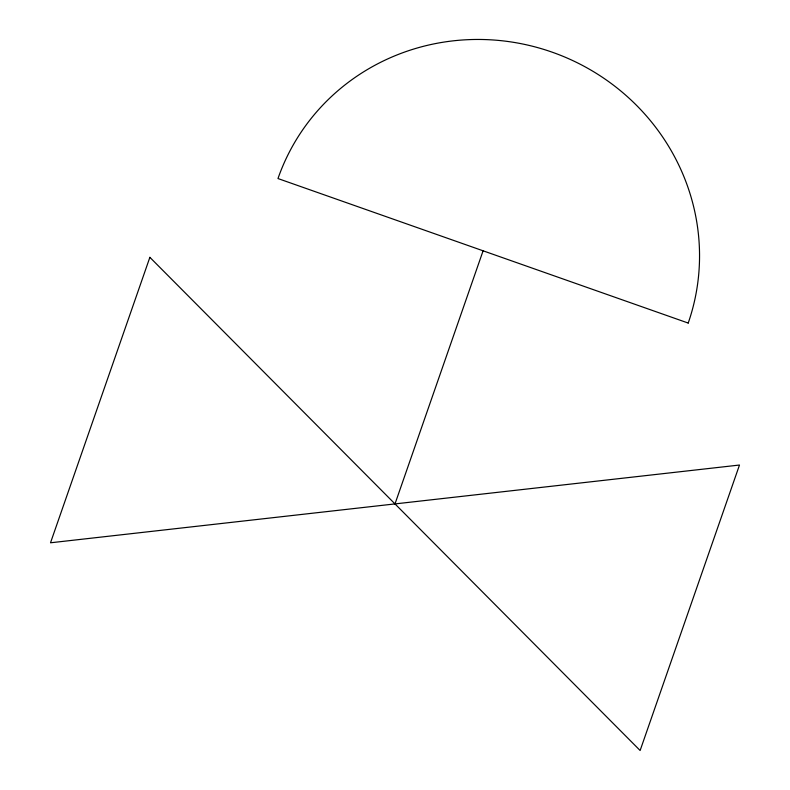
<?xml version="1.0" encoding="UTF-8"?>
<svg xmlns="http://www.w3.org/2000/svg" width="790" height="790" viewBox="0 0 790 790"><rect width="100%" height="100%" fill="white"/><g stroke="black" fill="none" stroke-linecap="round" stroke-linejoin="round"><path stroke-width="1.19" d="M395 503.911L483.095 250.805M149.873 257.333L50.511 542.789L739.489 465.034L640.127 750.5L149.873 257.333M688.208 323.061L277.981 178.55A217.487 210.268 22.5 0 1 552.22 52.189A217.487 210.268 22.5 0 1 688.208 323.061"/></g></svg>
